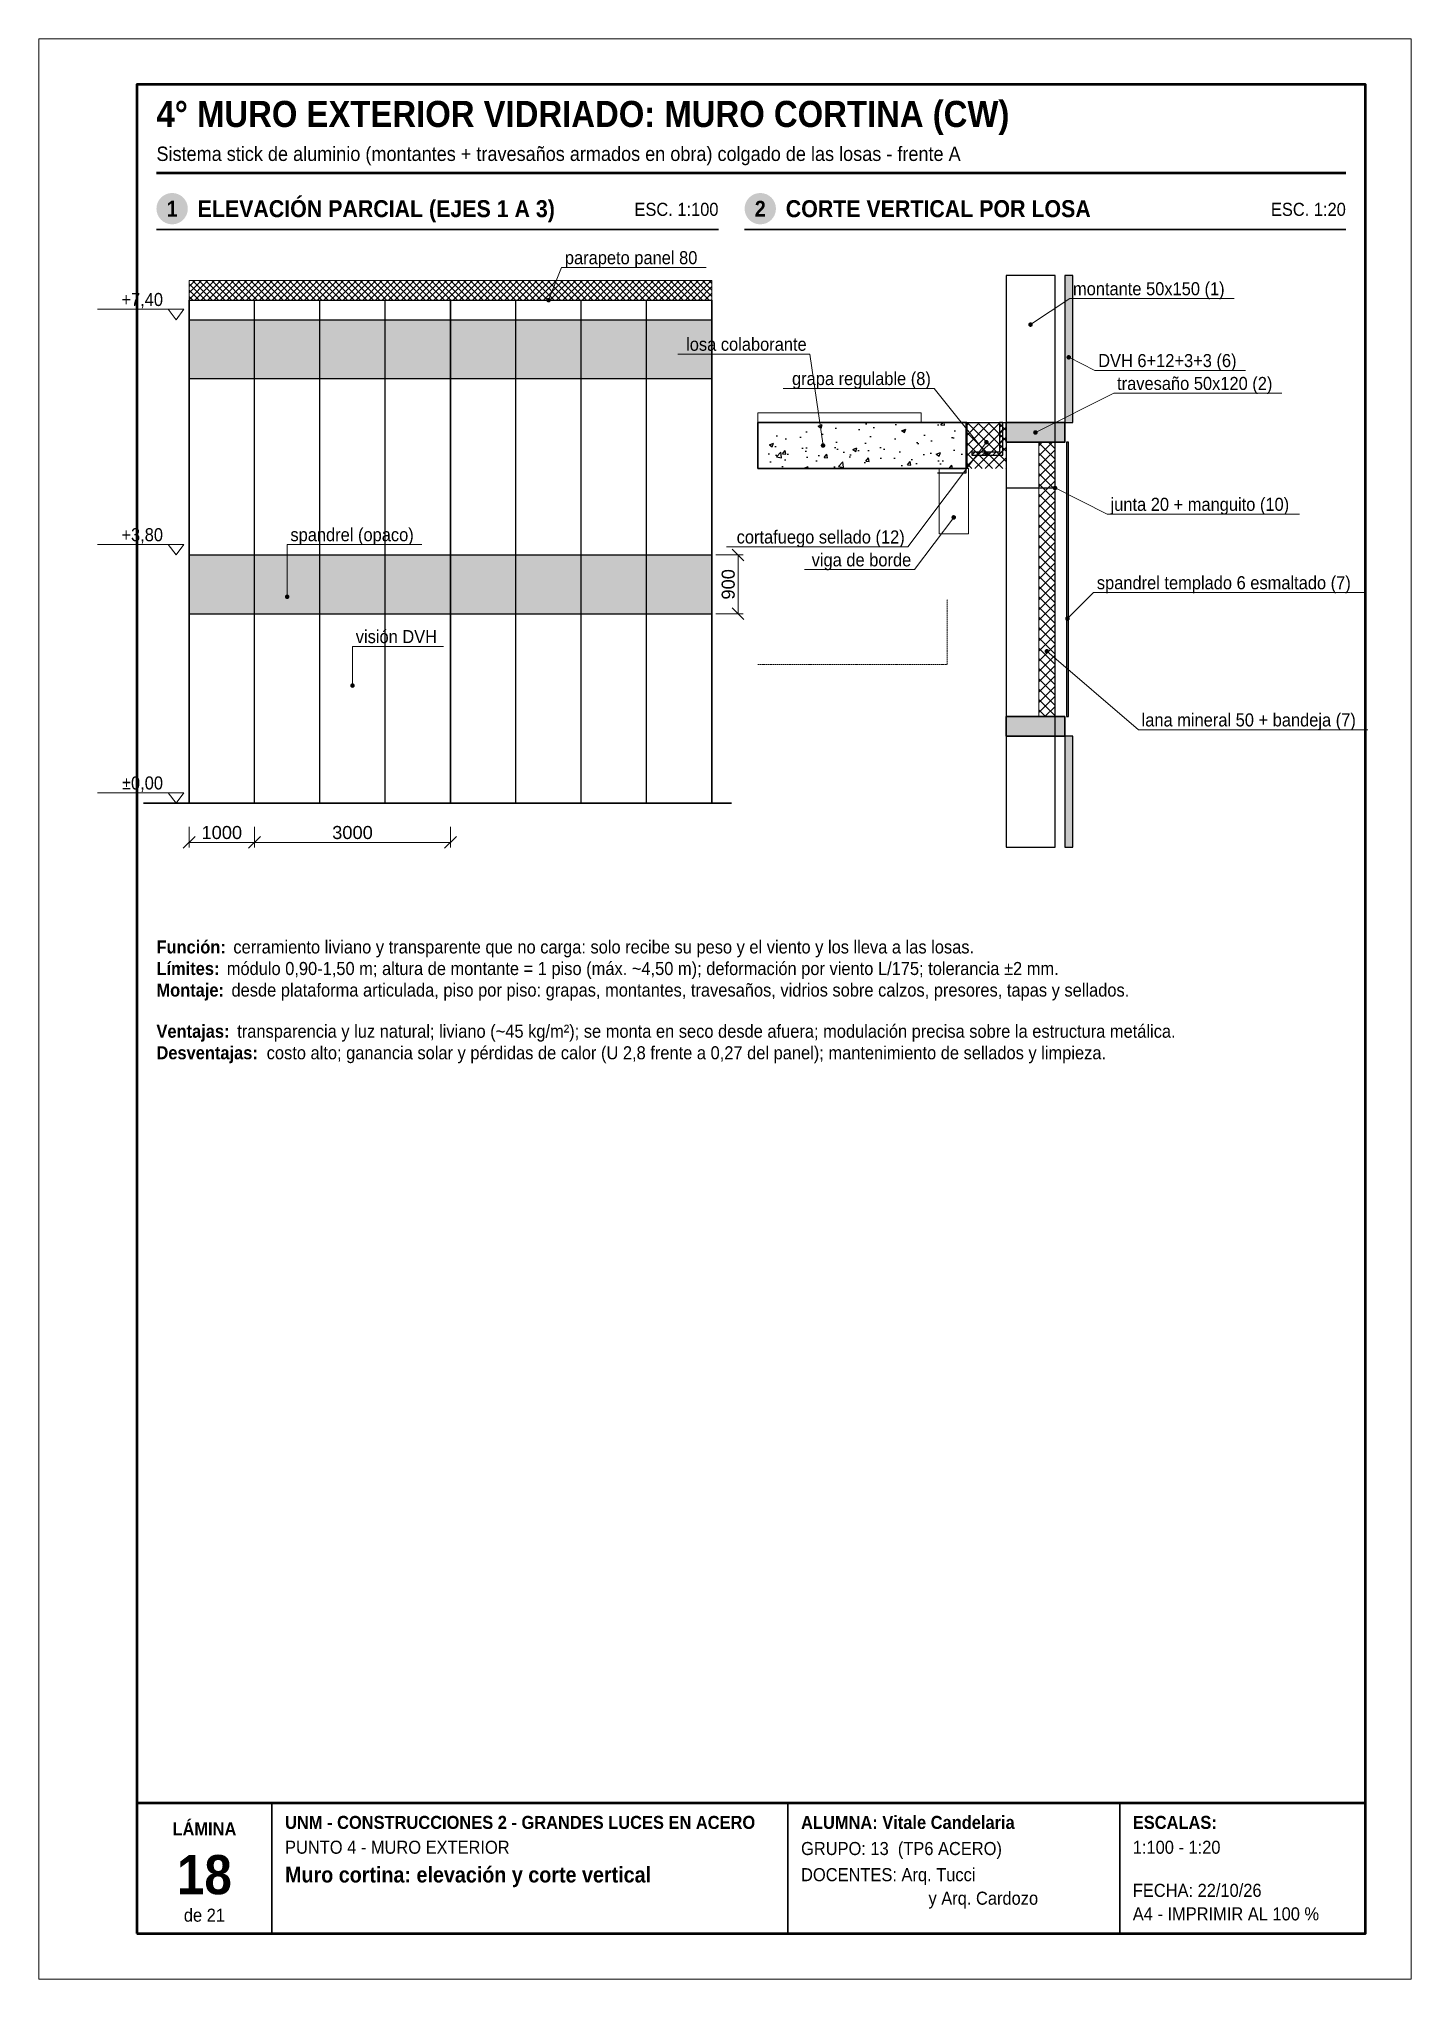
# Model space of a CAD drawing. Header units: millimetres. Extents: x 0 to 210, y 0 to 297.
import ezdxf
from ezdxf.enums import TextEntityAlignment as Align

# ---------------------------------------------------------------- set-up
doc = ezdxf.new("R2010")
doc.units = ezdxf.units.MM
doc.header["$LTSCALE"] = 0.35
doc.linetypes.add('DASHED2', pattern=[0.762, 0.635, -0.127])
for name, color, linetype in [('0-MARCO', 7, 'Continuous'), ('1-OCULTO', 8, 'DASHED2'), ('1-SECCION', 7, 'Continuous'), ('1-VISTA', 7, 'Continuous'), ('2-RAYADO', 8, 'Continuous'), ('3-COTAS', 7, 'Continuous'), ('3-REFS', 7, 'Continuous'), ('3-TEXTOS', 7, 'Continuous'), ('3-TITULOS', 7, 'Continuous')]:
    doc.layers.add(name, color=color, linetype=linetype)
doc.styles.add('ARIAL', font='arial.ttf')
doc.styles.add('ARIAL-NEGRITA', font='arialbd.ttf')
doc.dimstyles.new('A4', dxfattribs={"dimtxt": 2, "dimasz": 1.1, "dimexe": 0.8, "dimexo": 0.6, "dimgap": 0.5, "dimtad": 1, "dimdec": 0, "dimtxsty": 'ARIAL', "dimtsz": 0.9, "dimcen": 2.5, "dimclrd": 7, "dimclre": 7, "dimclrt": 7, "dimazin": 3, "dimtfac": 1, "dimtmove": 0, "dimatfit": 3, "dimlwd": 13, "dimlwe": 13, "dimarcsym": 0})

msp = doc.modelspace()

# ---------------------------------------------------------------- hatches: boundary and pattern name
at = {"layer": '2-RAYADO'}
h = msp.add_hatch(dxfattribs=at)
h.set_pattern_fill('ANSI37', color=8, scale=0.22)
h.paths.add_polyline_path([(23, 257), (103, 257), (103, 260), (23, 260)])
at = {"layer": '2-RAYADO', "true_color": 0xebebeb}
h = msp.add_hatch(color=7, dxfattribs=at)
h.dxf.hatch_style = 1
h.paths.add_polyline_path([(157, 238.25), (158.25, 238.25), (158.25, 260.75), (157, 260.75)])
at = {"layer": '2-RAYADO', "true_color": 0xd7d7d7}
h = msp.add_hatch(color=254, dxfattribs=at)
h.dxf.hatch_style = 1
h.paths.add_polyline_path([(23, 245), (103, 245), (103, 254), (23, 254)])
at = {"layer": '2-RAYADO'}
h = msp.add_hatch(dxfattribs=at)
h.set_pattern_fill('AR-CONC', color=8, scale=0.035)
h.paths.add_polyline_path([(110, 231.25), (142, 231.25), (142, 238.25), (110, 238.25)])
h = msp.add_hatch(dxfattribs=at)
h.set_pattern_fill('ANSI37', color=8, scale=0.35)
h.paths.add_polyline_path([(142, 231.25), (148, 231.25), (148, 238.25), (142, 238.25)])
h = msp.add_hatch(dxfattribs=at)
h.set_pattern_fill('ANSI31', color=8, scale=0.18)
h.paths.add_polyline_path([(142.75, 233.25), (147.5, 233.25), (147.5, 238.25), (147, 238.25), (147, 233.75), (142.75, 233.75)])
at = {"layer": '2-RAYADO', "true_color": 0xd7d7d7}
h = msp.add_hatch(color=254, dxfattribs=at)
h.dxf.hatch_style = 1
h.paths.add_polyline_path([(148, 235.25), (157, 235.25), (157, 238.25), (148, 238.25)])
at = {"layer": '2-RAYADO'}
h = msp.add_hatch(dxfattribs=at)
h.set_pattern_fill('ANSI37', color=8, scale=0.35)
h.paths.add_polyline_path([(153, 193.25), (155.5, 193.25), (155.5, 235.25), (153, 235.25)])
at = {"layer": '2-RAYADO', "true_color": 0x3c3c3c}
h = msp.add_hatch(color=250, dxfattribs=at)
h.dxf.hatch_style = 1
h.paths.add_polyline_path([(157.25, 193.25), (157.55, 193.25), (157.55, 235.25), (157.25, 235.25)])
at = {"layer": '2-RAYADO', "true_color": 0xd7d7d7}
h = msp.add_hatch(color=254, dxfattribs=at)
h.dxf.hatch_style = 1
h.paths.add_polyline_path([(23, 209), (103, 209), (103, 218), (23, 218)])
h = msp.add_hatch(color=254, dxfattribs=at)
h.dxf.hatch_style = 1
h.paths.add_polyline_path([(148, 190.25), (157, 190.25), (157, 193.25), (148, 193.25)])
at = {"layer": '2-RAYADO', "true_color": 0xebebeb}
h = msp.add_hatch(color=7, dxfattribs=at)
h.dxf.hatch_style = 1
h.paths.add_polyline_path([(157, 173.25), (158.25, 173.25), (158.25, 190.25), (157, 190.25)])
at = {"layer": '3-REFS'}
h = msp.add_hatch(color=7, dxfattribs=at)
h.dxf.hatch_style = 1
edge = h.paths.add_edge_path()
edge.add_arc((78, 257), 0.35, 0, 360)
h = msp.add_hatch(color=7, dxfattribs=at)
h.dxf.hatch_style = 1
edge = h.paths.add_edge_path()
edge.add_arc((151.75, 253.25), 0.35, 0, 360)
h = msp.add_hatch(color=7, dxfattribs=at)
h.dxf.hatch_style = 1
edge = h.paths.add_edge_path()
edge.add_arc((157.6, 248.25), 0.35, 0, 360)
h = msp.add_hatch(color=7, dxfattribs=at)
h.dxf.hatch_style = 1
edge = h.paths.add_edge_path()
edge.add_arc((120, 234.75), 0.35, 0, 360)
h = msp.add_hatch(color=7, dxfattribs=at)
h.dxf.hatch_style = 1
edge = h.paths.add_edge_path()
edge.add_arc((145, 235.25), 0.35, 0, 360)
h = msp.add_hatch(color=7, dxfattribs=at)
h.dxf.hatch_style = 1
edge = h.paths.add_edge_path()
edge.add_arc((152.5, 236.75), 0.35, 0, 360)
h = msp.add_hatch(color=7, dxfattribs=at)
h.dxf.hatch_style = 1
edge = h.paths.add_edge_path()
edge.add_arc((145, 233.5), 0.35, 0, 360)
h = msp.add_hatch(color=7, dxfattribs=at)
h.dxf.hatch_style = 1
edge = h.paths.add_edge_path()
edge.add_arc((155.5, 228.25), 0.35, 0, 360)
h = msp.add_hatch(color=7, dxfattribs=at)
h.dxf.hatch_style = 1
edge = h.paths.add_edge_path()
edge.add_arc((140, 223.75), 0.35, 0, 360)
h = msp.add_hatch(color=7, dxfattribs=at)
h.dxf.hatch_style = 1
edge = h.paths.add_edge_path()
edge.add_arc((38, 211.6), 0.35, 0, 360)
h = msp.add_hatch(color=7, dxfattribs=at)
h.dxf.hatch_style = 1
edge = h.paths.add_edge_path()
edge.add_arc((157.4, 208.25), 0.35, 0, 360)
h = msp.add_hatch(color=7, dxfattribs=at)
h.dxf.hatch_style = 1
edge = h.paths.add_edge_path()
edge.add_arc((154.25, 203.25), 0.35, 0, 360)
h = msp.add_hatch(color=7, dxfattribs=at)
h.dxf.hatch_style = 1
edge = h.paths.add_edge_path()
edge.add_arc((48, 198), 0.35, 0, 360)
at = {"layer": '3-TITULOS'}
h = msp.add_hatch(color=7, dxfattribs=at)
h.dxf.hatch_style = 1
edge = h.paths.add_edge_path()
edge.add_arc((20.4, 271), 2.4, 0, 360)
h = msp.add_hatch(color=7, dxfattribs=at)
h.dxf.hatch_style = 1
edge = h.paths.add_edge_path()
edge.add_arc((110.4, 271), 2.4, 0, 360)

# ---------------------------------------------------------------- linework, layer by layer
at = {"layer": '0-MARCO', "color": 9, "lineweight": 0}
msp.add_lwpolyline([(0, 0), (210, 0), (210, 297), (0, 297)], close=True, dxfattribs=at)
at = {"layer": '0-MARCO', "lineweight": 50}
msp.add_lwpolyline([(15, 7), (203, 7), (203, 290), (15, 290)], close=True, dxfattribs=at)
msp.add_lwpolyline([(15, 27), (203, 27)], dxfattribs=at)
at = {"layer": '0-MARCO', "lineweight": 35}
for points in [[(35.68, 7), (35.68, 27)], [(114.64, 7), (114.64, 27)], [(165.4, 7), (165.4, 27)]]:
    msp.add_lwpolyline(points, dxfattribs=at)
at = {"layer": '1-OCULTO', "lineweight": 13}
msp.add_lwpolyline([(110, 201.25), (139, 201.25), (139, 211.25)], dxfattribs=at)
at = {"layer": '1-SECCION', "lineweight": 25}
for points in [[(157, 238.25), (158.25, 238.25), (158.25, 260.75), (157, 260.75)], [(142.75, 233.25), (147.5, 233.25), (147.5, 238.25), (147, 238.25), (147, 233.75), (142.75, 233.75)], [(157.25, 193.25), (157.55, 193.25), (157.55, 235.25), (157.25, 235.25)], [(157, 173.25), (158.25, 173.25), (158.25, 190.25), (157, 190.25)]]:
    msp.add_lwpolyline(points, close=True, dxfattribs=at)
at = {"layer": '1-SECCION', "lineweight": 35}
for points in [[(110, 231.25), (142, 231.25), (142, 238.25), (110, 238.25)], [(148, 235.25), (157, 235.25), (157, 238.25), (148, 238.25)], [(148, 190.25), (157, 190.25), (157, 193.25), (148, 193.25)]]:
    msp.add_lwpolyline(points, close=True, dxfattribs=at)
at = {"layer": '1-SECCION', "lineweight": 25}
for points in [[(142, 238.25), (141.85, 238.25), (141.85, 230.5), (137.5, 230.5)], [(142, 238.25), (148, 238.25)], [(148, 228.25), (155.5, 228.25)]]:
    msp.add_lwpolyline(points, dxfattribs=at)
at = {"layer": '1-VISTA', "lineweight": 18}
for points in [[(23, 257), (103, 257), (103, 260), (23, 260)], [(137.75, 221.25), (142.25, 221.25), (142.25, 231.25), (137.75, 231.25)]]:
    msp.add_lwpolyline(points, close=True, dxfattribs=at)
at = {"layer": '1-VISTA', "lineweight": 25}
msp.add_lwpolyline([(148, 173.25), (155.5, 173.25), (155.5, 260.75), (148, 260.75)], close=True, dxfattribs=at)
at = {"layer": '1-VISTA', "lineweight": 35}
for points in [[(23, 180), (23, 257)], [(63, 180), (63, 257)], [(103, 180), (103, 257)], [(16, 180), (106, 180)]]:
    msp.add_lwpolyline(points, dxfattribs=at)
at = {"layer": '1-VISTA', "lineweight": 25}
for points in [[(23, 257), (103, 257)], [(33, 180), (33, 257)], [(43, 180), (43, 257)], [(53, 180), (53, 257)], [(73, 180), (73, 257)], [(83, 180), (83, 257)], [(93, 180), (93, 257)], [(23, 254), (103, 254)], [(23, 245), (103, 245)], [(23, 218), (103, 218)], [(23, 209), (103, 209)], [(23, 180), (103, 180)]]:
    msp.add_lwpolyline(points, dxfattribs=at)
at = {"layer": '1-VISTA', "lineweight": 13}
for points in [[(110, 238.25), (135, 238.25), (135, 239.75), (110, 239.75)], [(153, 193.25), (155.5, 193.25), (155.5, 235.25), (153, 235.25)]]:
    msp.add_lwpolyline(points, close=True, dxfattribs=at)
at = {"layer": '3-COTAS', "lineweight": 13}
for points in [[(22.2, 255.6), (9, 255.6)], [(22.2, 219.6), (9, 219.6)], [(22.2, 181.6), (9, 181.6)]]:
    msp.add_lwpolyline(points, dxfattribs=at)
at = {"layer": '3-COTAS', "lineweight": 18}
for points in [[(21, 254), (19.8, 255.6), (22.2, 255.6)], [(21, 218), (19.8, 219.6), (22.2, 219.6)], [(21, 180), (19.8, 181.6), (22.2, 181.6)]]:
    msp.add_lwpolyline(points, close=True, dxfattribs=at)
at = {"layer": '3-REFS', "lineweight": 13}
for points in [[(78, 257), (80, 262)], [(80, 262), (102.094, 262)], [(151.75, 253.25), (157.75, 257.25)], [(157.75, 257.25), (182.894, 257.25)], [(118, 248.75), (97.8, 248.75)], [(120, 234.75), (118, 248.75)], [(157.6, 248.25), (161.6, 246.25)], [(161.6, 246.25), (184.634, 246.25)], [(137, 243.5), (113.893, 243.5)], [(145, 233.5), (137, 243.5)], [(152.5, 236.75), (164.5, 242.75)], [(164.5, 242.75), (190.225, 242.75)], [(145, 235.25), (133, 219.25)], [(155.5, 228.25), (163.5, 224.25)], [(140, 223.75), (134, 215.75)], [(163.5, 224.25), (192.935, 224.25)], [(38, 211.6), (38, 219.6)], [(38, 219.6), (58.634, 219.6)], [(133, 219.25), (105.239, 219.25)], [(134, 215.75), (117.145, 215.75)], [(157.4, 208.25), (161.4, 212.25)], [(161.4, 212.25), (202.83, 212.25)], [(48, 198), (48, 204)], [(48, 204), (61.94, 204)], [(154.25, 203.25), (168.25, 191.25)], [(168.25, 191.25), (203.357, 191.25)]]:
    msp.add_lwpolyline(points, dxfattribs=at)
at = {"layer": '3-TITULOS', "lineweight": 50}
msp.add_lwpolyline([(18, 276.5), (200, 276.5)], dxfattribs=at)
at = {"layer": '3-TITULOS', "lineweight": 35}
for points in [[(18, 267.8), (104, 267.8)], [(108, 267.8), (200, 267.8)]]:
    msp.add_lwpolyline(points, dxfattribs=at)

# ---------------------------------------------------------------- texts
at = {"layer": '3-COTAS', "style": 'ARIAL', "width": 0.9}
for s, p in [('+7,40', (19, 256.1)), ('+3,80', (19, 220.1)), ('±0,00', (19, 182.1))]:
    msp.add_text(s, height=2, dxfattribs=at).set_placement(p, align=Align.RIGHT)
at = {"layer": '3-TEXTOS', "width": 0.9}
for s, height, style, p in [('parapeto panel 80', 2, 'ARIAL', (80.5, 262.5)), ('montante 50x150 (1)', 2, 'ARIAL', (158.25, 257.75)), ('DVH 6+12+3+3 (6)', 2, 'ARIAL', (162.1, 246.75)), ('travesaño 50x120 (2)', 2, 'ARIAL', (165, 243.25)), ('junta 20 + manguito (10)', 2, 'ARIAL', (164, 224.75)), ('spandrel (opaco)', 2, 'ARIAL', (38.5, 220.1)), ('spandrel templado 6 esmaltado (7)', 2, 'ARIAL', (161.9, 212.75)), ('visión DVH', 2, 'ARIAL', (48.5, 204.5)), ('lana mineral 50 + bandeja (7)', 2, 'ARIAL', (168.75, 191.75)), ('Función:', 2, 'ARIAL-NEGRITA', (18, 157)), ('cerramiento liviano y transparente que no carga: solo recibe su peso y el viento y los lleva a las losas.', 2, 'ARIAL', (29.771, 157)), ('Límites:', 2, 'ARIAL-NEGRITA', (18, 153.7)), ('módulo 0,90-1,50 m; altura de montante = 1 piso (máx. ~4,50 m); deformación por viento L/175; tolerancia ±2 mm.', 2, 'ARIAL', (28.758, 153.7)), ('Montaje:', 2, 'ARIAL-NEGRITA', (18, 150.4)), ('desde plataforma articulada, piso por piso: grapas, montantes, travesaños, vidrios sobre calzos, presores, tapas y sellados.', 2, 'ARIAL', (29.482, 150.4)), ('Ventajas:', 2, 'ARIAL-NEGRITA', (18, 144.1)), ('transparencia y luz natural; liviano (~45 kg/m²); se monta en seco desde afuera; modulación precisa sobre la estructura metálica.', 2, 'ARIAL', (30.36, 144.1)), ('Desventajas:', 2, 'ARIAL-NEGRITA', (18, 140.8)), ('costo alto; ganancia solar y pérdidas de calor (U 2,8 frente a 0,27 del panel); mantenimiento de sellados y limpieza.', 2, 'ARIAL', (34.869, 140.8)), ('UNM - CONSTRUCCIONES 2 - GRANDES LUCES EN ACERO', 2, 'ARIAL-NEGRITA', (37.68, 23)), ('ALUMNA: Vitale Candelaria', 2, 'ARIAL-NEGRITA', (116.64, 23)), ('ESCALAS:', 2, 'ARIAL-NEGRITA', (167.4, 23)), ('PUNTO 4 - MURO EXTERIOR', 2, 'ARIAL', (37.68, 19.2)), ('GRUPO: 13  (TP6 ACERO)', 2, 'ARIAL', (116.64, 19)), ('1:100 - 1:20', 2, 'ARIAL', (167.4, 19.2)), ('Muro cortina: elevación y corte vertical', 2.4, 'ARIAL-NEGRITA', (37.68, 14.8)), ('DOCENTES: Arq. Tucci', 2, 'ARIAL', (116.64, 15)), ('y Arq. Cardozo', 2, 'ARIAL', (136.14, 11.4)), ('FECHA: 22/10/26', 2, 'ARIAL', (167.4, 12.6)), ('A4 - IMPRIMIR AL 100 %', 2, 'ARIAL', (167.4, 9))]:
    msp.add_text(s, height=height, dxfattribs=dict(at, style=style)).set_placement(p)
at = {"layer": '3-TEXTOS', "style": 'ARIAL', "width": 0.9}
for s, p in [('losa colaborante', (117.5, 249.25)), ('grapa regulable (8)', (136.5, 244)), ('cortafuego sellado (12)', (132.5, 219.75)), ('viga de borde', (133.5, 216.25))]:
    msp.add_text(s, height=2, dxfattribs=at).set_placement(p, align=Align.RIGHT)
at = {"layer": '3-TITULOS', "width": 0.9}
for s, height, style, p in [('4° MURO EXTERIOR VIDRIADO: MURO CORTINA (CW)', 4, 'ARIAL-NEGRITA', (18, 283.5)), ('Sistema stick de aluminio (montantes + travesaños armados en obra) colgado de las losas - frente A', 2.2, 'ARIAL', (18, 278.3))]:
    msp.add_text(s, height=height, dxfattribs=dict(at, style=style)).set_placement(p)
at = {"layer": '3-TITULOS', "color": 7, "true_color": 0xffffff, "style": 'ARIAL-NEGRITA', "width": 0.9}
for s, p in [('1', (20.4, 271)), ('2', (110.4, 271))]:
    msp.add_text(s, height=2.4, dxfattribs=at).set_placement(p, align=Align.MIDDLE_CENTER)
at = {"layer": '3-TITULOS', "style": 'ARIAL-NEGRITA', "width": 0.9}
for s, p in [('ELEVACIÓN PARCIAL (EJES 1 A 3)', (24.3, 271)), ('CORTE VERTICAL POR LOSA', (114.3, 271))]:
    msp.add_text(s, height=2.6, dxfattribs=at).set_placement(p, align=Align.MIDDLE_LEFT)
at = {"layer": '3-TITULOS', "style": 'ARIAL', "width": 0.9}
for s, p in [('ESC. 1:100', (104, 270.9)), ('ESC. 1:20', (200, 270.9))]:
    msp.add_text(s, height=2, dxfattribs=at).set_placement(p, align=Align.MIDDLE_RIGHT)
at = {"layer": '3-TITULOS', "width": 0.9}
for s, height, style, p in [('LÁMINA', 2, 'ARIAL-NEGRITA', (25.34, 23)), ('18', 6, 'ARIAL-NEGRITA', (25.34, 16)), ('de 21', 2, 'ARIAL', (25.34, 9.8))]:
    msp.add_text(s, height=height, dxfattribs=dict(at, style=style)).set_placement(p, align=Align.MIDDLE_CENTER)

# ---------------------------------------------------------------- dimensions: what is measured, and where the dimension line sits
at = {"layer": '3-COTAS'}
msp.add_linear_dim(base=(107, 209), p1=(103, 209), p2=(103, 218), angle=90, dimstyle='A4', override={"dimlfac": 100}, dxfattribs=at).render()
for base, p1, p2 in [((23, 174), (23, 177), (33, 177)), ((33, 174), (33, 177), (63, 177))]:
    msp.add_linear_dim(base=base, p1=p1, p2=p2, dimstyle='A4', override={"dimlfac": 100}, dxfattribs=at).render()

doc.saveas('drawing.dxf')
